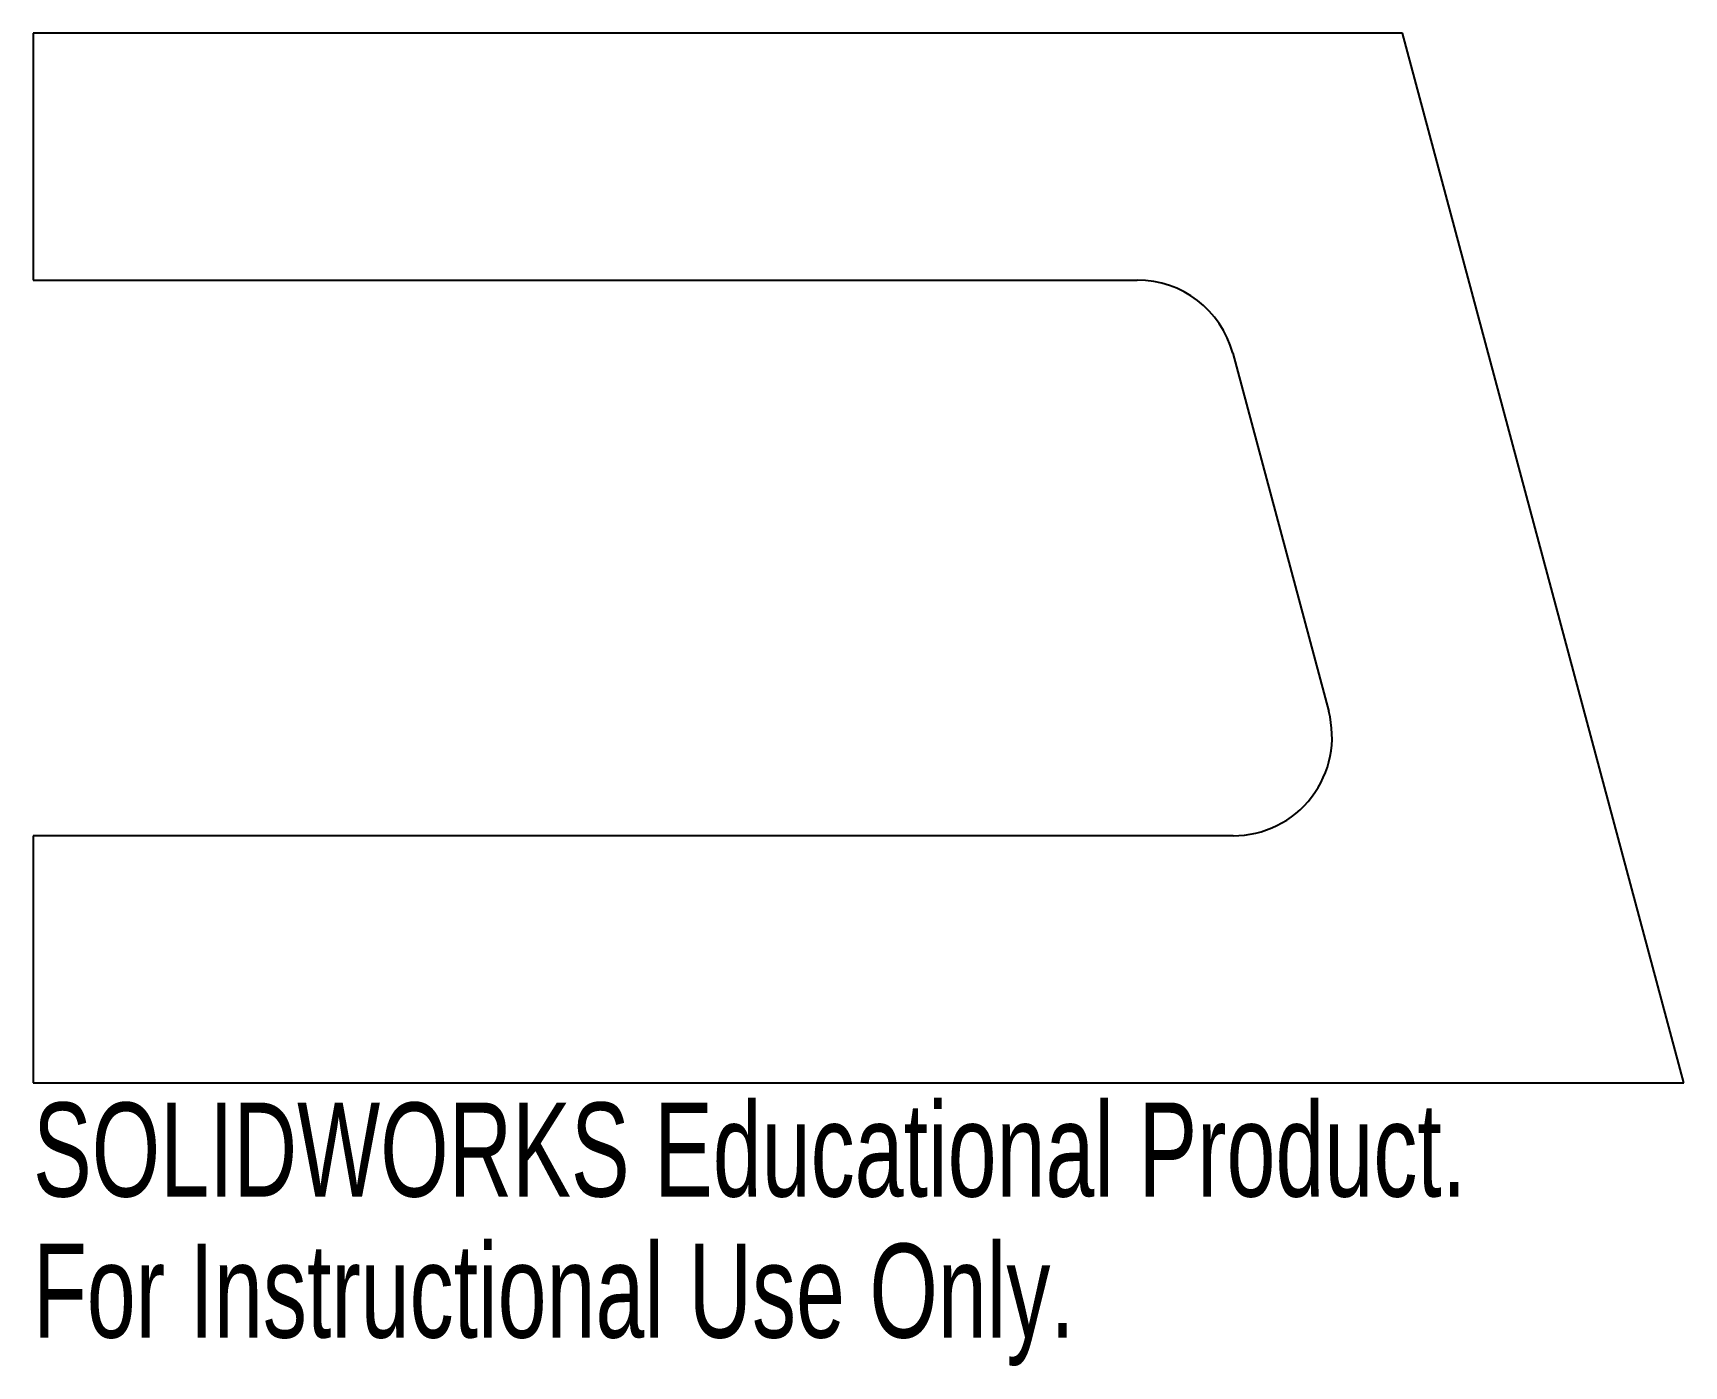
# Model space of a CAD drawing. Header units: inches. Extents: x 9.62 to 12.97, y -1.85 to 0.85.
import ezdxf

# ---------------------------------------------------------------- set-up
doc = ezdxf.new("R2010")
doc.units = ezdxf.units.IN
doc.header["$MEASUREMENT"] = 0
doc.styles.add('SLDTEXTSTYLE0', font='TXT', dxfattribs={"width": 0.7})

msp = doc.modelspace()

# ---------------------------------------------------------------- linework, layer by layer
at = {"color": 7, "linetype": 'Continuous', "lineweight": 25}
for p, q in [((12.3971, 0.85), (9.625, 0.85)), ((9.625, 0.85), (9.625, 0.35)), ((12.9665, -1.275), (12.3971, 0.85)), ((9.625, 0.35), (11.86, 0.35)), ((12.0532, 0.2018), (12.2474, -0.5232)), ((12.0542, -0.775), (9.625, -0.775)), ((9.625, -0.775), (9.625, -1.275)), ((9.625, -1.275), (12.9665, -1.275))]:
    msp.add_line(p, q, dxfattribs=at)
for centre, start, end in [((11.86, 0.15), 15, 90), ((12.0542, -0.575), 270, 15)]:
    msp.add_arc(centre, 0.2, start, end, dxfattribs=at)

# ---------------------------------------------------------------- texts
at = {"color": 7, "linetype": 'Continuous', "char_height": 0.1903, "attachment_point": 1, "style": 'SLDTEXTSTYLE0'}
for s, insert in [('SOLIDWORKS Educational Product.', (9.625, -1.3151)), ('For Instructional Use Only.', (9.625, -1.6006))]:
    msp.add_mtext(s, dxfattribs=dict(at, insert=insert))

doc.saveas('drawing.dxf')
